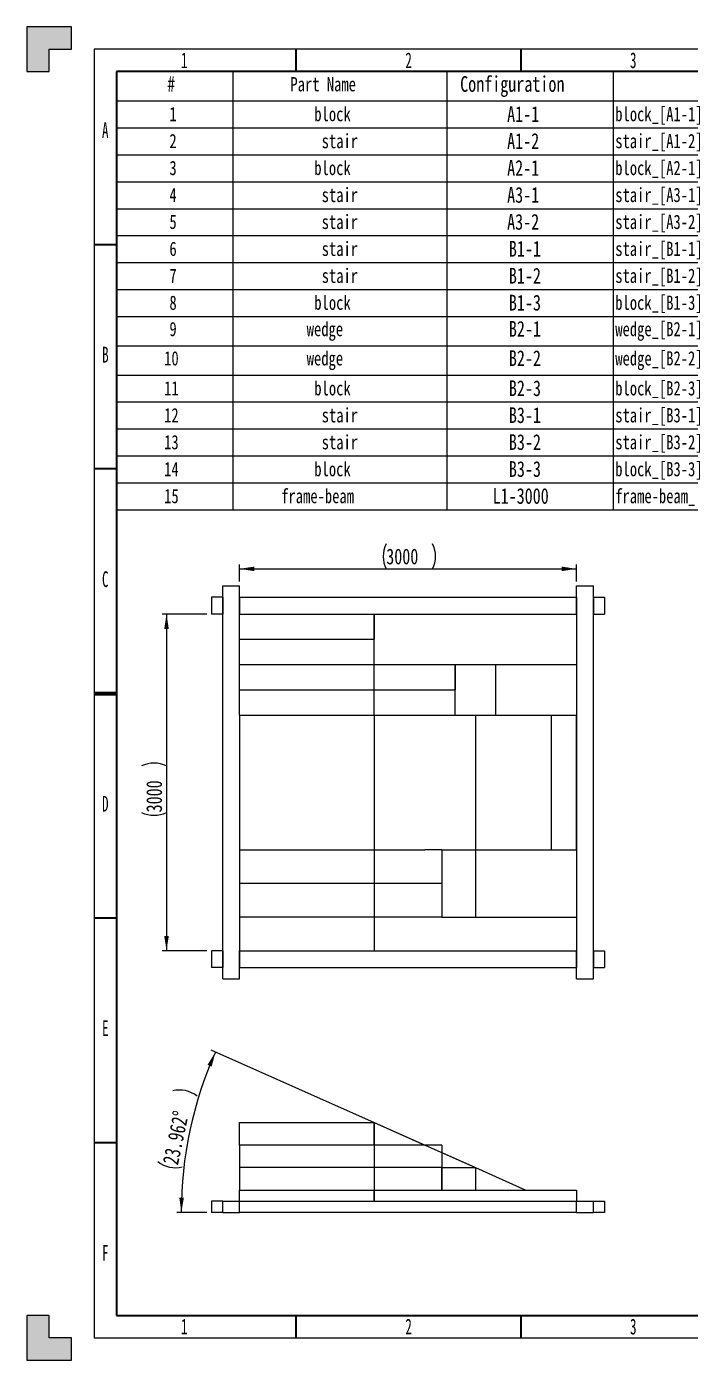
# Model space of a CAD drawing. Header units: millimetres. Extents: x 0 to 420, y 0 to 297.
# Drawn here: x 0 to 147.7, y 0 to 297 of the extents above; entities that cross this region are included whole.
import ezdxf

# ---------------------------------------------------------------- set-up
doc = ezdxf.new("R2010")
doc.units = ezdxf.units.MM
for name, color, linetype in [('BORDER', 7, 'Continuous'), ('MODELS', 7, 'Continuous'), ('REFERENCE', 9, 'Continuous')]:
    doc.layers.add(name, color=color, linetype=linetype)
doc.styles.add('SLDTEXTSTYLE0', font='TXT', dxfattribs={"width": 0.605})
doc.styles.add('SLDTEXTSTYLE1', font='TXT', dxfattribs={"width": 0.75})
doc.dimstyles.new('SLDDIMSTYLE1', dxfattribs={"dimtxt": 3.5, "dimasz": 3.302, "dimexe": 0, "dimexo": 0.0625, "dimgap": 0.875, "dimtad": 1, "dimdec": 4, "dimlfac": 40, "dimzin": 12, "dimdsep": 46, "dimtxsty": 'SLDTEXTSTYLE1', "dimsah": 1, "dimcen": 0.09, "dimazin": 3, "dimtfac": 1, "dimtofl": 0, "dimtmove": 0, "dimatfit": 3, "dimfxl": 1, "dimfrac": 2, "dimtolj": 1, "dimtzin": 12, "dimarcsym": 0})
doc.dimstyles.new('SLDDIMSTYLE3', dxfattribs={"dimtxt": 3.5, "dimasz": 3.302, "dimexe": 0, "dimexo": 0.0625, "dimgap": 0.875, "dimtad": 1, "dimdec": 3, "dimlfac": 40, "dimrnd": 1e-09, "dimzin": 12, "dimdsep": 46, "dimtxsty": 'SLDTEXTSTYLE1', "dimsah": 1, "dimcen": 0.09, "dimadec": 0, "dimazin": 3, "dimtfac": 1, "dimtdec": 3, "dimtofl": 0, "dimtmove": 0, "dimatfit": 3, "dimfxl": 1, "dimfrac": 2, "dimtolj": 1, "dimtzin": 12, "dimarcsym": 0})

# ---------------------------------------------------------------- blocks, each defined once
blk = doc.blocks.new('SW_TABLEANNOTATION_0')
at = {"layer": 'MODELS', "color": 0}
for p, q in [((0, 0), (0, -6.53)), ((0, 0), (25.88, 0)), ((25.88, 0), (25.88, -6.53)), ((25.88, 0), (73.53, 0)), ((73.53, 0), (73.53, -6.53)), ((73.53, 0), (110.5, 0)), ((110.5, 0), (110.5, -6.53)), ((110.5, 0), (184.06, 0)), ((184.06, 0), (184.06, -6.53)), ((184.06, 0), (207.94, 0)), ((207.94, 0), (207.94, -6.53)), ((207.94, 0), (229.36, 0)), ((229.36, 0), (229.36, -6.53)), ((0, -6.53), (25.88, -6.53)), ((0, -6.53), (0, -12.53)), ((25.88, -6.53), (73.53, -6.53)), ((25.88, -6.53), (25.88, -12.53)), ((73.53, -6.53), (110.5, -6.53)), ((73.53, -6.53), (73.53, -12.53)), ((110.5, -6.53), (184.06, -6.53)), ((110.5, -6.53), (110.5, -12.53)), ((184.06, -6.53), (207.94, -6.53)), ((184.06, -6.53), (184.06, -12.53)), ((207.94, -6.53), (229.36, -6.53)), ((207.94, -6.53), (207.94, -12.53)), ((229.36, -6.53), (229.36, -12.53)), ((0, -12.53), (0, -18.53)), ((0, -12.53), (25.88, -12.53)), ((25.88, -12.53), (25.88, -18.53)), ((25.88, -12.53), (73.53, -12.53)), ((73.53, -12.53), (73.53, -18.53)), ((73.53, -12.53), (110.5, -12.53)), ((110.5, -12.53), (110.5, -18.53)), ((110.5, -12.53), (184.06, -12.53)), ((184.06, -12.53), (184.06, -18.53)), ((184.06, -12.53), (207.94, -12.53)), ((207.94, -12.53), (207.94, -18.53)), ((207.94, -12.53), (229.36, -12.53)), ((229.36, -12.53), (229.36, -18.53)), ((0, -18.53), (0, -24.53)), ((0, -18.53), (25.88, -18.53)), ((25.88, -18.53), (25.88, -24.53)), ((25.88, -18.53), (73.53, -18.53)), ((73.53, -18.53), (73.53, -24.53)), ((73.53, -18.53), (110.5, -18.53)), ((110.5, -18.53), (110.5, -24.53)), ((110.5, -18.53), (184.06, -18.53)), ((184.06, -18.53), (184.06, -24.53)), ((184.06, -18.53), (207.94, -18.53)), ((207.94, -18.53), (207.94, -24.53)), ((207.94, -18.53), (229.36, -18.53)), ((229.36, -18.53), (229.36, -24.53)), ((0, -24.53), (0, -30.53)), ((0, -24.53), (25.88, -24.53)), ((25.88, -24.53), (25.88, -30.53)), ((25.88, -24.53), (73.53, -24.53)), ((73.53, -24.53), (73.53, -30.53)), ((73.53, -24.53), (110.5, -24.53)), ((110.5, -24.53), (110.5, -30.53)), ((110.5, -24.53), (184.06, -24.53)), ((184.06, -24.53), (184.06, -30.53)), ((184.06, -24.53), (207.94, -24.53)), ((207.94, -24.53), (207.94, -30.53)), ((207.94, -24.53), (229.36, -24.53)), ((229.36, -24.53), (229.36, -30.53)), ((0, -30.53), (0, -36.53)), ((0, -30.53), (25.88, -30.53)), ((25.88, -30.53), (25.88, -36.53)), ((25.88, -30.53), (73.53, -30.53)), ((73.53, -30.53), (73.53, -36.53)), ((73.53, -30.53), (110.5, -30.53)), ((110.5, -30.53), (110.5, -36.53)), ((110.5, -30.53), (184.06, -30.53)), ((184.06, -30.53), (184.06, -36.53)), ((184.06, -30.53), (207.94, -30.53)), ((207.94, -30.53), (207.94, -36.53)), ((207.94, -30.53), (229.36, -30.53)), ((229.36, -30.53), (229.36, -36.53)), ((0, -36.53), (0, -42.53)), ((0, -36.53), (25.88, -36.53)), ((25.88, -36.53), (25.88, -42.53)), ((25.88, -36.53), (73.53, -36.53)), ((73.53, -36.53), (73.53, -42.53)), ((73.53, -36.53), (110.5, -36.53)), ((110.5, -36.53), (110.5, -42.53)), ((110.5, -36.53), (184.06, -36.53)), ((184.06, -36.53), (184.06, -42.53)), ((184.06, -36.53), (207.94, -36.53)), ((207.94, -36.53), (207.94, -42.53)), ((207.94, -36.53), (229.36, -36.53)), ((229.36, -36.53), (229.36, -42.53)), ((0, -42.53), (0, -48.53)), ((0, -42.53), (25.88, -42.53)), ((25.88, -42.53), (25.88, -48.53)), ((25.88, -42.53), (73.53, -42.53)), ((73.53, -42.53), (73.53, -48.53)), ((73.53, -42.53), (110.5, -42.53)), ((110.5, -42.53), (110.5, -48.53)), ((110.5, -42.53), (184.06, -42.53)), ((184.06, -42.53), (184.06, -48.53)), ((184.06, -42.53), (207.94, -42.53)), ((207.94, -42.53), (207.94, -48.53)), ((207.94, -42.53), (229.36, -42.53)), ((229.36, -42.53), (229.36, -48.53)), ((0, -48.53), (0, -54.53)), ((0, -48.53), (25.88, -48.53)), ((25.88, -48.53), (25.88, -54.53)), ((25.88, -48.53), (73.53, -48.53)), ((73.53, -48.53), (73.53, -54.53)), ((73.53, -48.53), (110.5, -48.53)), ((110.5, -48.53), (110.5, -54.53)), ((110.5, -48.53), (184.06, -48.53)), ((184.06, -48.53), (184.06, -54.53)), ((184.06, -48.53), (207.94, -48.53)), ((207.94, -48.53), (207.94, -54.53)), ((207.94, -48.53), (229.36, -48.53)), ((229.36, -48.53), (229.36, -54.53)), ((0, -54.53), (0, -61.05)), ((0, -54.53), (25.88, -54.53)), ((25.88, -54.53), (25.88, -61.05)), ((25.88, -54.53), (73.53, -54.53)), ((73.53, -54.53), (73.53, -61.05)), ((73.53, -54.53), (110.5, -54.53)), ((110.5, -54.53), (110.5, -61.05)), ((110.5, -54.53), (184.06, -54.53)), ((184.06, -54.53), (184.06, -61.05)), ((184.06, -54.53), (207.94, -54.53)), ((207.94, -54.53), (207.94, -61.05)), ((207.94, -54.53), (229.36, -54.53)), ((229.36, -54.53), (229.36, -61.05)), ((0, -61.05), (0, -67.58)), ((0, -61.05), (25.88, -61.05)), ((25.88, -61.05), (25.88, -67.58)), ((25.88, -61.05), (73.53, -61.05)), ((73.53, -61.05), (73.53, -67.58)), ((73.53, -61.05), (110.5, -61.05)), ((110.5, -61.05), (110.5, -67.58)), ((110.5, -61.05), (184.06, -61.05)), ((184.06, -61.05), (184.06, -67.58)), ((184.06, -61.05), (207.94, -61.05)), ((207.94, -61.05), (207.94, -67.58)), ((207.94, -61.05), (229.36, -61.05)), ((229.36, -61.05), (229.36, -67.58)), ((0, -67.58), (0, -73.58)), ((0, -67.58), (25.88, -67.58)), ((25.88, -67.58), (25.88, -73.58)), ((25.88, -67.58), (73.53, -67.58)), ((73.53, -67.58), (73.53, -73.58)), ((73.53, -67.58), (110.5, -67.58)), ((110.5, -67.58), (110.5, -73.58)), ((110.5, -67.58), (184.06, -67.58)), ((184.06, -67.58), (184.06, -73.58)), ((184.06, -67.58), (207.94, -67.58)), ((207.94, -67.58), (207.94, -73.58)), ((207.94, -67.58), (229.36, -67.58)), ((229.36, -67.58), (229.36, -73.58)), ((0, -73.58), (0, -79.58)), ((0, -73.58), (25.88, -73.58)), ((25.88, -73.58), (25.88, -79.58)), ((25.88, -73.58), (73.53, -73.58)), ((73.53, -73.58), (73.53, -79.58)), ((73.53, -73.58), (110.5, -73.58)), ((110.5, -73.58), (110.5, -79.58)), ((110.5, -73.58), (184.06, -73.58)), ((184.06, -73.58), (184.06, -79.58)), ((184.06, -73.58), (207.94, -73.58)), ((207.94, -73.58), (207.94, -79.58)), ((207.94, -73.58), (229.36, -73.58)), ((229.36, -73.58), (229.36, -79.58)), ((0, -79.58), (0, -85.58)), ((0, -79.58), (25.88, -79.58)), ((25.88, -79.58), (25.88, -85.58)), ((25.88, -79.58), (73.53, -79.58)), ((73.53, -79.58), (73.53, -85.58)), ((73.53, -79.58), (110.5, -79.58)), ((110.5, -79.58), (110.5, -85.58)), ((110.5, -79.58), (184.06, -79.58)), ((184.06, -79.58), (184.06, -85.58)), ((184.06, -79.58), (207.94, -79.58)), ((207.94, -79.58), (207.94, -85.58)), ((207.94, -79.58), (229.36, -79.58)), ((229.36, -79.58), (229.36, -85.58)), ((0, -85.58), (0, -91.58)), ((0, -85.58), (25.88, -85.58)), ((25.88, -85.58), (25.88, -91.58)), ((25.88, -85.58), (73.53, -85.58)), ((73.53, -85.58), (73.53, -91.58)), ((73.53, -85.58), (110.5, -85.58)), ((110.5, -85.58), (110.5, -91.58)), ((110.5, -85.58), (184.06, -85.58)), ((184.06, -85.58), (184.06, -91.58)), ((184.06, -85.58), (207.94, -85.58)), ((207.94, -85.58), (207.94, -91.58)), ((207.94, -85.58), (229.36, -85.58)), ((229.36, -85.58), (229.36, -91.58)), ((0, -91.58), (0, -97.58)), ((0, -91.58), (25.88, -91.58)), ((25.88, -91.58), (25.88, -97.58)), ((25.88, -91.58), (73.53, -91.58)), ((73.53, -91.58), (73.53, -97.58)), ((73.53, -91.58), (110.5, -91.58)), ((110.5, -91.58), (110.5, -97.58)), ((110.5, -91.58), (184.06, -91.58)), ((184.06, -91.58), (184.06, -97.58)), ((184.06, -91.58), (207.94, -91.58)), ((207.94, -91.58), (207.94, -97.58)), ((207.94, -91.58), (229.36, -91.58)), ((229.36, -91.58), (229.36, -97.58)), ((0, -97.58), (25.88, -97.58)), ((25.88, -97.58), (73.53, -97.58)), ((73.53, -97.58), (110.5, -97.58)), ((110.5, -97.58), (184.06, -97.58)), ((184.06, -97.58), (207.94, -97.58)), ((207.94, -97.58), (229.36, -97.58))]:
    blk.add_line(p, q, dxfattribs=at)
at = {"layer": 'MODELS', "color": 0, "attachment_point": 1, "style": 'SLDTEXTSTYLE1'}
for s, insert, char_height in [('#', (11.26, -1.01), 3.5), ('Part Name', (38.7, -1.22), 3.175), ('Configuration', (76.48, -1.01), 3.5), ('Filename (STEP)', (129.83, -1.01), 3.5), ('Version', (187.82, -1.01), 3.5), ('QTY.', (214.07, -1.22), 3.175), ('1', (11.77, -7.88), 3.17), ('block', (44.02, -7.88), 3.175), ('A1-1', (86.93, -7.71), 3.5), ('block_[A1-1]', (111, -7.88), 3.175), ('v2-0', (191.34, -7.71), 3.5), ('1', (217.48, -7.88), 3.17), ('2', (11.77, -13.88), 3.17), ('stair', (45.66, -13.88), 3.175), ('A1-2', (86.93, -13.71), 3.5), ('stair_[A1-2]', (111, -13.88), 3.175), ('v2-0', (191.34, -13.71), 3.5), ('1', (217.48, -13.88), 3.17), ('3', (11.77, -19.88), 3.17), ('block', (44.02, -19.88), 3.175), ('A2-1', (86.93, -19.71), 3.5), ('block_[A2-1]', (111, -19.88), 3.175), ('v2-0', (191.34, -19.71), 3.5), ('1', (217.48, -19.88), 3.17), ('4', (11.77, -25.88), 3.17), ('stair', (45.66, -25.88), 3.175), ('A3-1', (86.93, -25.71), 3.5), ('stair_[A3-1]', (111, -25.88), 3.175), ('v2-0', (191.34, -25.71), 3.5), ('1', (217.48, -25.88), 3.17), ('5', (11.77, -31.88), 3.17), ('stair', (45.66, -31.88), 3.175), ('A3-2', (86.93, -31.71), 3.5), ('stair_[A3-2]', (111, -31.88), 3.175), ('v2-0', (191.34, -31.71), 3.5), ('1', (217.48, -31.88), 3.17), ('6', (11.77, -37.88), 3.17), ('stair', (45.66, -37.88), 3.175), ('B1-1', (87.32, -37.71), 3.5), ('stair_[B1-1]', (111, -37.88), 3.175), ('v2-0', (191.34, -37.71), 3.5), ('1', (217.48, -37.88), 3.17), ('7', (11.77, -43.88), 3.17), ('stair', (45.66, -43.88), 3.175), ('B1-2', (87.32, -43.71), 3.5), ('stair_[B1-2]', (111, -43.88), 3.175), ('v2-0', (191.34, -43.71), 3.5), ('1', (217.48, -43.88), 3.17), ('8', (11.77, -49.88), 3.17), ('block', (44.02, -49.88), 3.175), ('B1-3', (87.32, -49.71), 3.5), ('block_[B1-3]', (111, -49.88), 3.175), ('v2-0', (191.34, -49.71), 3.5), ('1', (217.48, -49.88), 3.17), ('9', (11.77, -55.75), 3.17), ('wedge', (42.32, -55.75), 3.175), ('B2-1', (87.32, -55.54), 3.5), ('wedge_[B2-1]', (111, -55.75), 3.175), ('v2-0', (191.34, -55.54), 3.5), ('1', (217.48, -55.75), 3.17), ('10', (10.59, -62.27), 3.175), ('wedge', (42.32, -62.27), 3.175), ('B2-2', (87.32, -62.07), 3.5), ('wedge_[B2-2]', (111, -62.27), 3.175), ('v2-0', (191.34, -62.07), 3.5), ('1', (217.48, -62.27), 3.17), ('11', (10.59, -68.94), 3.175), ('block', (44.02, -68.94), 3.175), ('B2-3', (87.32, -68.76), 3.5), ('block_[B2-3]', (111, -68.94), 3.175), ('v2-0', (191.34, -68.76), 3.5), ('1', (217.48, -68.94), 3.17), ('12', (10.59, -74.94), 3.175), ('stair', (45.66, -74.94), 3.175), ('B3-1', (87.32, -74.76), 3.5), ('stair_[B3-1]', (111, -74.94), 3.175), ('v2-0', (191.34, -74.76), 3.5), ('1', (217.48, -74.94), 3.17), ('13', (10.59, -80.94), 3.175), ('stair', (45.66, -80.94), 3.175), ('B3-2', (87.32, -80.76), 3.5), ('stair_[B3-2]', (111, -80.94), 3.175), ('v2-0', (191.34, -80.76), 3.5), ('1', (217.48, -80.94), 3.17), ('14', (10.59, -86.94), 3.175), ('block', (44.02, -86.94), 3.175), ('B3-3', (87.32, -86.76), 3.5), ('block_[B3-3]', (111, -86.94), 3.175), ('v2-0', (191.34, -86.76), 3.5), ('1', (217.48, -86.94), 3.17), ('15', (10.59, -92.94), 3.175), ('frame-beam', (36.65, -92.94), 3.175), ('L1-3000', (83.7, -92.76), 3.5), ('frame-beam_[L1-3000]', (111, -92.94), 3.175), ('v2-0', (191.34, -92.76), 3.5), ('4', (217.48, -92.94), 3.17)]:
    blk.add_mtext(s, dxfattribs=dict(at, insert=insert, char_height=char_height))
blk = doc.blocks.new('_D')
at = {"layer": 'REFERENCE'}
for p, q in [((98.96, 43.34), (41.09, 69.06)), ((40.12, 32.93), (33.42, 32.93))]:
    blk.add_line(p, q, dxfattribs=at)
for centre, radius, start, end in [((122.37, 32.93), 87.96, 156.0375, 180), ((34.08, 53.98), 6.21, 51.596, 104.7261), ((33.06, 49.11), 6.21, 231.596, 284.7261)]:
    blk.add_arc(centre, radius, start, end, dxfattribs=at)
for points in [[(42, 68.65), (40.25, 65.81), (41.18, 65.41)], [(34.42, 32.93), (34.99, 36.22), (33.97, 36.24)]]:
    blk.add_solid(points, dxfattribs=at)
at = {"layer": 'REFERENCE', "insert": (30.22, 44.03), "char_height": 3.5, "attachment_point": 1, "rotation": 78.161, "style": 'SLDTEXTSTYLE1'}
blk.add_mtext('23.962°', dxfattribs=at)
blk = doc.blocks.new('_D_6')
at = {"layer": 'REFERENCE'}
for p, q in [((40.12, 166.2), (30.12, 166.2)), ((31.12, 166.2), (31.12, 91.2)), ((40.12, 91.2), (30.12, 91.2))]:
    blk.add_line(p, q, dxfattribs=at)
for centre, start, end in [((28.35, 126.81), 63.4349, 116.5651), ((28.35, 127.58), 243.4349, 296.5651)]:
    blk.add_arc(centre, 6.21, start, end, dxfattribs=at)
for points in [[(31.12, 166.2), (30.62, 162.9), (31.63, 162.9)], [(31.12, 91.2), (31.63, 94.51), (30.62, 94.51)]]:
    blk.add_solid(points, dxfattribs=at)
at = {"layer": 'REFERENCE', "insert": (26.61, 122.02), "char_height": 3.5, "attachment_point": 1, "rotation": 90, "style": 'SLDTEXTSTYLE1'}
blk.add_mtext('3000', dxfattribs=at)
blk = doc.blocks.new('_D_7')
at = {"layer": 'REFERENCE'}
for p, q in [((47.37, 173.45), (47.37, 177.26)), ((47.37, 176.26), (122.37, 176.26)), ((122.37, 173.45), (122.37, 177.26))]:
    blk.add_line(p, q, dxfattribs=at)
for centre, start, end in [((85.57, 179.03), 153.4349, 206.5651), ((84.8, 179.03), 333.4349, 26.5651)]:
    blk.add_arc(centre, 6.21, start, end, dxfattribs=at)
for points in [[(47.37, 176.26), (50.68, 175.75), (50.68, 176.76)], [(122.37, 176.26), (119.07, 176.76), (119.07, 175.75)]]:
    blk.add_solid(points, dxfattribs=at)
at = {"layer": 'REFERENCE', "insert": (80.02, 180.77), "char_height": 3.5, "attachment_point": 1, "style": 'SLDTEXTSTYLE1'}
blk.add_mtext('3000', dxfattribs=at)

msp = doc.modelspace()

# ---------------------------------------------------------------- hatches: boundary and pattern name
at = {"layer": 'BORDER'}
for points in [[(10, 292), (10, 297), (0, 297), (0, 287), (5, 287), (5, 292)], [(5, 10), (0, 10), (0, 0), (10, 0), (10, 5), (5, 5)]]:
    msp.add_hatch(color=256, dxfattribs=at).paths.add_polyline_path(points, flags=0)

# ---------------------------------------------------------------- linework, layer by layer
at = {"color": 7, "linetype": 'Continuous', "lineweight": 25}
for p, q in [((43.6245302, 84.9532477), (43.6245302, 172.4532477)), ((43.6245302, 172.4532477), (47.3745302, 172.4532477)), ((47.3745302, 166.2032477), (47.3745302, 172.4532477)), ((122.3745302, 166.2032477), (122.3745302, 172.4532477)), ((122.3745302, 172.4532477), (126.1245302, 172.4532477)), ((126.1245302, 84.9532477), (126.1245302, 172.4532477)), ((41.1245302, 169.9532477), (41.1245302, 166.2032477)), ((43.6245302, 169.9532477), (41.1245302, 169.9532477)), ((43.6245302, 169.9532477), (43.6245302, 166.2032477)), ((47.3745302, 169.9532477), (47.3745302, 166.2032477)), ((47.3745302, 169.9532477), (122.3745302, 169.9532477)), ((122.3745302, 169.9532477), (122.3745302, 166.2032477)), ((126.1245302, 169.9532477), (126.1245302, 166.2032477)), ((126.1245302, 169.9532477), (128.6245302, 169.9532477)), ((128.6245302, 169.9532477), (128.6245302, 166.2032477)), ((43.6245302, 166.2032477), (41.1245302, 166.2032477)), ((47.3745302, 166.2032477), (77.3745302, 166.2032477)), ((47.3745302, 160.5782477), (47.3745302, 166.2032477)), ((77.3745302, 166.2032477), (122.3745302, 166.2032477)), ((77.3745302, 166.2032477), (77.3745302, 160.5782477)), ((77.3745302, 160.5782477), (77.3745302, 166.2032477)), ((122.3745302, 166.2032477), (122.3745302, 154.9532477)), ((126.1245302, 166.2032477), (128.6245302, 166.2032477)), ((47.3745302, 154.9532477), (47.3745302, 160.5782477)), ((47.3745302, 160.5782477), (77.3745302, 160.5782477)), ((77.3745302, 154.9532477), (77.3745302, 160.5782477)), ((47.3745302, 154.9532477), (77.3745302, 154.9532477)), ((47.3745302, 149.3282477), (47.3745302, 154.9532477)), ((77.3745302, 154.9532477), (95.3745302, 154.9532477)), ((77.3745302, 149.3282477), (77.3745302, 154.9532477)), ((95.3745302, 154.9532477), (95.3745302, 149.3282477)), ((95.3745302, 154.9532477), (104.3745302, 154.9532477)), ((95.3745302, 149.3282477), (95.3745302, 154.9532477)), ((104.3745302, 154.9532477), (104.3745302, 143.7032477)), ((104.3745302, 154.9532477), (122.3745302, 154.9532477)), ((104.3745302, 154.9532477), (122.3745302, 154.9532477)), ((122.3745302, 154.9532477), (122.3745302, 143.7032477)), ((47.3745302, 143.7032477), (47.3745302, 149.3282477)), ((47.3745302, 149.3282477), (77.3745302, 149.3282477)), ((77.3745302, 149.3282477), (95.3745302, 149.3282477)), ((77.3745302, 143.7032477), (77.3745302, 149.3282477)), ((95.3745302, 143.7032477), (95.3745302, 149.3282477)), ((47.3745302, 143.7032477), (47.3745302, 113.7032477)), ((47.3745302, 143.7032477), (77.3745302, 143.7032477)), ((77.3745302, 143.7032477), (77.3745302, 113.7032477)), ((77.3745302, 143.7032477), (99.8745302, 143.7032477)), ((77.3745302, 143.7032477), (77.3745302, 113.7032477)), ((99.8745302, 143.7032477), (99.8745302, 113.7032477)), ((99.8745302, 143.7032477), (99.8745302, 113.7032477)), ((99.8745302, 143.7032477), (113.3745302, 143.7032477)), ((113.3745302, 143.7032477), (122.3745302, 143.7032477)), ((116.7495302, 143.7032477), (116.7495302, 113.7032477)), ((116.7495302, 143.7032477), (116.7495302, 113.7032477)), ((122.3745302, 143.7032477), (122.3745302, 113.7032477)), ((122.3745302, 113.7032477), (122.3745302, 143.7032477)), ((47.3745302, 113.7032477), (77.3745302, 113.7032477)), ((47.3745302, 113.7032477), (47.3745302, 106.2032477)), ((77.3745302, 113.7032477), (88.6245302, 113.7032477)), ((77.3745302, 113.7032477), (77.3745302, 106.2032477)), ((77.3745302, 113.7032477), (77.3745302, 106.2032477)), ((92.3745302, 113.7032477), (88.6245302, 113.7032477)), ((92.3745302, 113.7032477), (99.8745302, 113.7032477)), ((92.3745302, 113.7032477), (92.3745302, 106.2032477)), ((99.8745302, 113.7032477), (111.1245302, 113.7032477)), ((99.8745302, 113.7032477), (99.8745302, 98.7032477)), ((111.1245302, 113.7032477), (122.3745302, 113.7032477)), ((122.3745302, 113.7032477), (122.3745302, 98.7032477)), ((77.3745302, 106.2032477), (47.3745302, 106.2032477)), ((47.3745302, 106.2032477), (47.3745302, 98.7032477)), ((92.3745302, 106.2032477), (77.3745302, 106.2032477)), ((77.3745302, 106.2032477), (77.3745302, 98.7032477)), ((77.3745302, 106.2032477), (77.3745302, 98.7032477)), ((92.3745302, 106.2032477), (92.3745302, 98.7032477)), ((92.3745302, 106.2032477), (92.3745302, 98.7032477)), ((77.3745302, 98.7032477), (47.3745302, 98.7032477)), ((47.3745302, 98.7032477), (47.3745302, 91.2032477)), ((92.3745302, 98.7032477), (77.3745302, 98.7032477)), ((77.3745302, 98.7032477), (77.3745302, 91.2032477)), ((77.3745302, 98.7032477), (77.3745302, 91.2032477)), ((92.3745302, 98.7032477), (99.8745302, 98.7032477)), ((99.8745302, 98.7032477), (122.3745302, 98.7032477)), ((99.8745302, 98.7032477), (122.3745302, 98.7032477)), ((122.3745302, 98.7032477), (122.3745302, 91.2032477)), ((41.1245302, 91.2032477), (41.1245302, 87.4532477)), ((43.6245302, 91.2032477), (41.1245302, 91.2032477)), ((43.6245302, 91.2032477), (43.6245302, 87.4532477)), ((47.3745302, 91.2032477), (47.3745302, 87.4532477)), ((47.3745302, 84.9532477), (47.3745302, 91.2032477)), ((47.3745302, 91.2032477), (77.3745302, 91.2032477)), ((77.3745302, 91.2032477), (122.3745302, 91.2032477)), ((122.3745302, 84.9532477), (122.3745302, 91.2032477)), ((122.3745302, 91.2032477), (122.3745302, 87.4532477)), ((126.1245302, 91.2032477), (126.1245302, 87.4532477)), ((126.1245302, 91.2032477), (128.6245302, 91.2032477)), ((128.6245302, 91.2032477), (128.6245302, 87.4532477)), ((43.6245302, 87.4532477), (41.1245302, 87.4532477)), ((47.3745302, 87.4532477), (122.3745302, 87.4532477)), ((126.1245302, 87.4532477), (128.6245302, 87.4532477)), ((43.6245302, 84.9532477), (47.3745302, 84.9532477)), ((122.3745302, 84.9532477), (126.1245302, 84.9532477)), ((47.3745302, 47.9299516), (47.3745302, 52.9299516)), ((47.3745302, 52.9299516), (77.3745302, 52.9299516)), ((77.3745302, 52.9299516), (88.6245302, 47.9299516)), ((77.3745302, 47.9299516), (77.3745302, 52.9299516)), ((77.3745302, 52.9299516), (77.3745302, 47.9299516)), ((77.3745302, 47.9299516), (47.3745302, 47.9299516)), ((47.3745302, 47.9299516), (47.3745302, 42.9299516)), ((92.3745302, 47.9299516), (77.3745302, 47.9299516)), ((77.3745302, 47.9299516), (77.3745302, 42.9299516)), ((77.3745302, 47.9299516), (77.3745302, 42.9299516)), ((92.3745302, 47.9299516), (92.3745302, 42.9299516)), ((92.3745302, 46.2632849), (99.8745302, 42.9299516)), ((77.3745302, 42.9299516), (47.3745302, 42.9299516)), ((47.3745302, 42.9299516), (47.3745302, 37.9299516)), ((92.3745302, 42.9299516), (77.3745302, 42.9299516)), ((77.3745302, 42.9299516), (77.3745302, 37.9299516)), ((77.3745302, 42.9299516), (77.3745302, 37.9299516)), ((92.3745302, 42.9299516), (92.3745302, 37.9299516)), ((92.3745302, 42.9299516), (99.8745302, 42.9299516)), ((92.3745302, 37.9299516), (92.3745302, 42.9299516)), ((99.8745302, 42.9299516), (111.1245302, 37.9299516)), ((99.8745302, 42.9299516), (99.8745302, 37.9299516)), ((47.3745302, 35.4299516), (47.3745302, 37.9299516)), ((47.3745302, 37.9299516), (77.3745302, 37.9299516)), ((77.3745302, 35.4299516), (77.3745302, 37.9299516)), ((77.3745302, 37.9299516), (122.3745302, 37.9299516)), ((77.3745302, 37.9299516), (77.3745302, 35.4299516)), ((122.3745302, 37.9299516), (122.3745302, 35.4299516)), ((41.1245302, 35.4299516), (41.1245302, 32.9299516)), ((43.6245302, 35.4299516), (41.1245302, 35.4299516)), ((43.6245302, 32.9299516), (41.1245302, 32.9299516)), ((43.6245302, 32.9299516), (43.6245302, 35.4299516)), ((43.6245302, 35.4299516), (47.3745302, 35.4299516)), ((43.6245302, 32.9299516), (47.3745302, 32.9299516)), ((47.3745302, 35.4299516), (122.3745302, 35.4299516)), ((47.3745302, 32.9299516), (47.3745302, 35.4299516)), ((122.3745302, 32.9299516), (47.3745302, 32.9299516)), ((122.3745302, 32.9299516), (122.3745302, 35.4299516)), ((122.3745302, 35.4299516), (126.1245302, 35.4299516)), ((122.3745302, 32.9299516), (126.1245302, 32.9299516)), ((126.1245302, 32.9299516), (126.1245302, 35.4299516)), ((126.1245302, 35.4299516), (128.6245302, 35.4299516)), ((128.6245302, 32.9299516), (126.1245302, 32.9299516)), ((128.6245302, 35.4299516), (128.6245302, 32.9299516))]:
    msp.add_line(p, q, dxfattribs=at)
at = {"layer": 'BORDER'}
for p, q in [((0, 297), (0, 287)), ((10, 297), (0, 297)), ((10, 292), (10, 297)), ((5, 287), (5, 292)), ((5, 292), (10, 292)), ((0, 287), (5, 287)), ((5, 10), (0, 10)), ((0, 10), (0, 0)), ((5, 5), (5, 10)), ((10, 5), (5, 5)), ((10, 0), (10, 5)), ((0, 0), (10, 0))]:
    msp.add_line(p, q, dxfattribs=at)
at = {"layer": 'BORDER', "linetype": 'Continuous', "lineweight": 25}
for p, q in [((415, 292), (15, 292)), ((15, 292), (15, 5)), ((15, 5), (415, 5))]:
    msp.add_line(p, q, dxfattribs=at)
at = {"layer": 'BORDER', "linetype": 'Continuous', "lineweight": 35}
for p, q in [((60, 287), (60, 292)), ((110, 292), (110, 287)), ((410, 287), (20, 287)), ((15, 248.5), (20, 248.5)), ((19.9999997, 198.5), (15.0000003, 198.5)), ((20, 98.5), (15, 98.5)), ((15, 48.5), (20, 48.5)), ((20, 10), (410, 10)), ((60, 5), (60, 10)), ((110, 10), (110, 5))]:
    msp.add_line(p, q, dxfattribs=at)
at = {"layer": 'BORDER', "linetype": 'Continuous', "lineweight": 70}
msp.add_line((15, 148.5), (20, 148.5), dxfattribs=at)
at = {"layer": 'MODELS', "linetype": 'Continuous', "lineweight": 35}
msp.add_line((20, 287), (20, 10), dxfattribs=at)

# ---------------------------------------------------------------- block references
at = {"layer": 'MODELS'}
msp.add_blockref('SW_TABLEANNOTATION_0', (20, 287), dxfattribs=at)

# ---------------------------------------------------------------- texts
at = {"layer": 'BORDER', "color": 7, "char_height": 3.5, "attachment_point": 2, "style": 'SLDTEXTSTYLE0'}
for s, insert in [('1', (35.0634983, 291.267929)), ('2', (85, 291.267929)), ('3', (135.0021267, 291.267929)), ('A', (17.4811632, 275.7082631)), ('B', (17.5197483, 225.7082631)), ('C', (17.486632, 175.7082631)), ('D', (17.4990885, 125.7082631)), ('E', (17.5215712, 75.7082631)), ('F', (17.4921007, 25.7082631)), ('1', (35.0634983, 9.267929)), ('2', (85, 9.267929)), ('3', (135.0021267, 9.2751494))]:
    msp.add_mtext(s, dxfattribs=dict(at, insert=insert))

# ---------------------------------------------------------------- dimensions: what is measured, and where the dimension line sits
at = {"layer": 'REFERENCE'}
dim = msp.add_linear_dim(base=(122.3745302, 176.2554121), p1=(47.3745302, 172.4532477), p2=(122.3745302, 172.4532477), text='(<>)', dimstyle='SLDDIMSTYLE3', dxfattribs=at)
dim.commit()
dim.dimension.update_dxf_attribs({"geometry": '_D_7', "text_midpoint": (85.188805, 176.2554121), "dimtype": 160})
dim = msp.add_linear_dim(base=(31.1245302, 91.2032477), p1=(41.1245302, 166.2032477), p2=(41.1245302, 91.2032477), angle=90, text='(<>)', dimstyle='SLDDIMSTYLE3', dxfattribs=at)
dim.commit()
dim.dimension.update_dxf_attribs({"geometry": '_D_6', "text_midpoint": (31.1245302, 127.1948028), "dimtype": 160})
dim = msp.add_angular_dim_2l(base=(31.7862383, 43.0290513), line1=((128.6245302, 32.9299516), (41.1245302, 32.9299516)), line2=((99.8745302, 42.9299516), (116.7495302, 35.4299516)), text='(<>)', dimstyle='SLDDIMSTYLE1', dxfattribs=at)
dim.commit()
dim.dimension.update_dxf_attribs({"geometry": '_D', "text_midpoint": (36.2903714, 50.9749667), "dimtype": 162})

doc.saveas('drawing.dxf')
